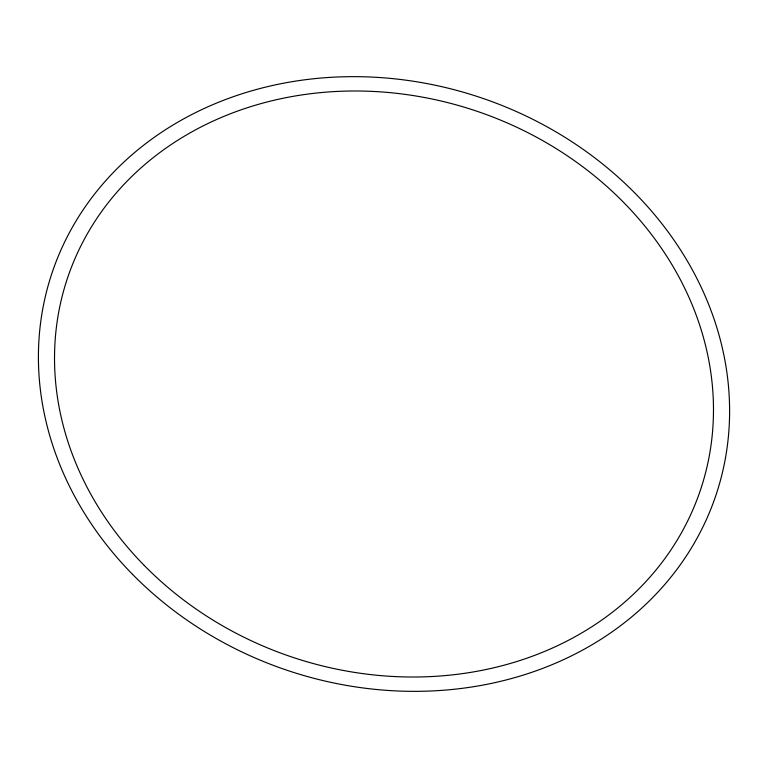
<?xml version="1.0" encoding="UTF-8"?>
<svg xmlns="http://www.w3.org/2000/svg" width="768" height="768" viewBox="0 0 768 768"><rect width="100%" height="100%" fill="white"/><g stroke="black" fill="none" stroke-linecap="round" stroke-linejoin="round"><path stroke-width="1.15" d="M132.566 574.378A350.074 302.256 18.4 0 0 715.066 497.77A350.074 302.256 18.4 0 0 304.368 79.853A350.074 302.256 18.4 0 0 132.566 574.378M144.298 565.498A333.734 288.144 18.4 0 0 699.619 492.461A333.734 288.144 18.4 0 0 308.093 94.042A333.734 288.144 18.4 0 0 144.298 565.498"/></g></svg>
